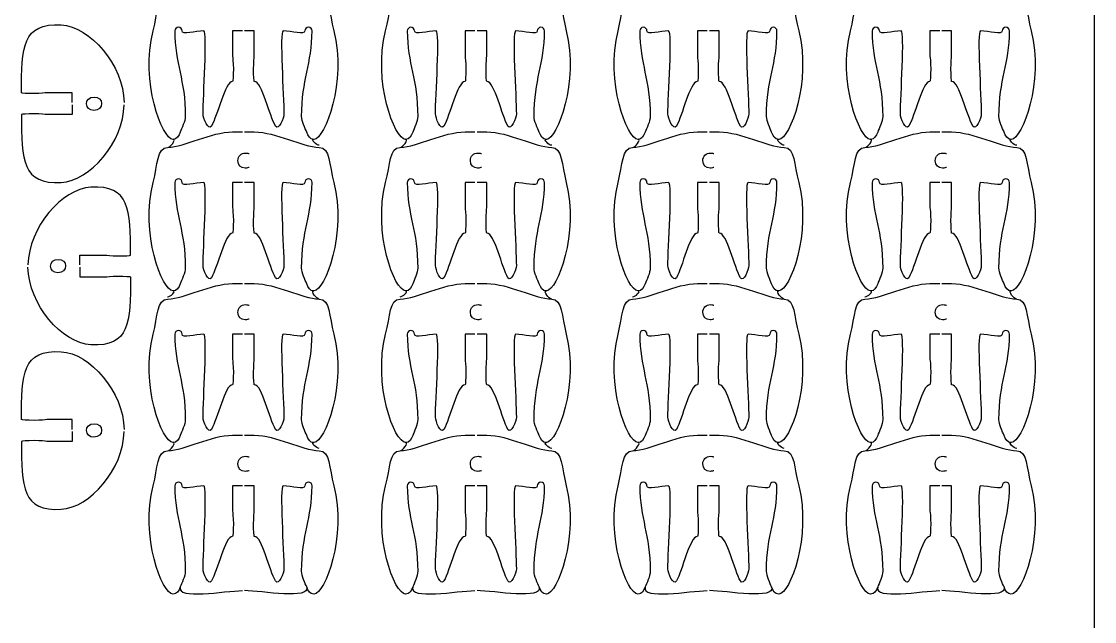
# Model space of a CAD drawing. Extents: x 0 to 300, y 0 to 300.
# Drawn here: x 151.4 to 300, y 118.6 to 201.6 of the extents above; entities that cross this region are included whole.
import ezdxf

# ---------------------------------------------------------------- set-up
doc = ezdxf.new("R2010")
doc.units = 0
doc.header["$MEASUREMENT"] = 0
doc.layers.add('DEFAULT', color=7, linetype='CONTINUOUS')

msp = doc.modelspace()

# ---------------------------------------------------------------- linework, layer by layer
at = {"layer": 'DEFAULT', "color": 1}
msp.add_lwpolyline([(300, 5.25), (300, 294.95)], dxfattribs=at)
for points, knots in [([(182.03, 200.32), (181.58, 200.32), (181.13, 200.32), (180.68, 200.32), (180.68, 199.16), (180.68, 197.99), (180.68, 196.82), (180.68, 196.65), (180.78, 196.04), (180.78, 195.07), (180.78, 194.11), (180.74, 193.32), (180.68, 193.32), (179.6, 193.32), (178.58, 188.5), (177.75, 187.15), (177.32, 186.44), (176.58, 188.26), (176.58, 188.83), (176.58, 191.04), (177.23, 200.32), (176.68, 200.32), (175.53, 200.32), (173.68, 199.69), (173.68, 200.32), (173.68, 200.6), (173.46, 200.82), (173.18, 200.82), (172.91, 200.82), (172.68, 200.6), (172.68, 200.32), (172.68, 195.72), (174.13, 193.67), (174.13, 188.48), (174.13, 187.83), (173.63, 186.82), (173.43, 186.32), (173.21, 185.76), (172.99, 185.31), (172.43, 185.31), (170.91, 185.31), (167.87, 193.36), (169.68, 200.32), (170.33, 202.82), (170.2, 205.14), (171.68, 205.18), (174.12, 205.26), (177.64, 207.32), (180.68, 207.32), (181.13, 207.32), (181.58, 207.32), (182.03, 207.32)], [0, 0, 0, 0, 3.82, 3.82, 3.82, 13.74, 13.74, 13.74, 14.74, 14.74, 14.74, 15.74, 15.74, 15.74, 16.74, 16.74, 16.74, 17.74, 17.74, 17.74, 18.74, 18.74, 18.74, 19.74, 19.74, 19.74, 20.74, 20.74, 20.74, 21.74, 21.74, 21.74, 22.74, 22.74, 22.74, 23.74, 23.74, 23.74, 24.74, 24.74, 24.74, 25.74, 25.74, 25.74, 26.74, 26.74, 26.74, 27.74, 27.74, 27.74, 31.56, 31.56, 31.56, 31.56]), ([(182.33, 207.32), (182.78, 207.32), (183.23, 207.32), (183.68, 207.32), (186.72, 207.32), (190.24, 205.26), (192.68, 205.18), (194.16, 205.14), (194.03, 202.82), (194.68, 200.32), (196.5, 193.36), (193.45, 185.31), (191.93, 185.31), (191.38, 185.31), (191.15, 185.76), (190.93, 186.32), (190.73, 186.82), (190.23, 187.83), (190.23, 188.48), (190.23, 193.67), (191.68, 195.72), (191.68, 200.32), (191.68, 200.6), (191.46, 200.82), (191.18, 200.82), (190.91, 200.82), (190.68, 200.6), (190.68, 200.32), (190.68, 199.69), (188.83, 200.32), (187.68, 200.32), (187.13, 200.32), (187.78, 191.04), (187.78, 188.83), (187.78, 188.26), (187.04, 186.44), (186.61, 187.15), (185.79, 188.5), (184.77, 193.32), (183.68, 193.32), (183.63, 193.32), (183.58, 194.11), (183.58, 195.07), (183.58, 196.04), (183.68, 196.65), (183.68, 196.82), (183.68, 197.99), (183.68, 199.16), (183.68, 200.32), (183.23, 200.32), (182.78, 200.32), (182.33, 200.32)], [0, 0, 0, 0, 3.83, 3.83, 3.83, 4.83, 4.83, 4.83, 5.83, 5.83, 5.83, 6.83, 6.83, 6.83, 7.83, 7.83, 7.83, 8.83, 8.83, 8.83, 9.83, 9.83, 9.83, 10.83, 10.83, 10.83, 11.83, 11.83, 11.83, 12.83, 12.83, 12.83, 13.83, 13.83, 13.83, 14.83, 14.83, 14.83, 15.83, 15.83, 15.83, 16.83, 16.83, 16.83, 17.83, 17.83, 17.83, 27.75, 27.75, 27.75, 31.58, 31.58, 31.58, 31.58]), ([(214.21, 200.32), (213.76, 200.32), (213.31, 200.32), (212.86, 200.32), (212.86, 199.16), (212.86, 197.99), (212.86, 196.82), (212.86, 196.65), (212.96, 196.04), (212.96, 195.07), (212.96, 194.11), (212.92, 193.32), (212.86, 193.32), (211.78, 193.32), (210.76, 188.5), (209.93, 187.15), (209.5, 186.44), (208.76, 188.26), (208.76, 188.83), (208.76, 191.04), (209.41, 200.32), (208.86, 200.32), (207.71, 200.32), (205.86, 199.69), (205.86, 200.32), (205.86, 200.6), (205.64, 200.82), (205.36, 200.82), (205.09, 200.82), (204.86, 200.6), (204.86, 200.32), (204.86, 195.72), (206.31, 193.67), (206.31, 188.48), (206.31, 187.83), (205.82, 186.82), (205.61, 186.32), (205.39, 185.76), (205.17, 185.31), (204.62, 185.31), (203.1, 185.31), (200.05, 193.36), (201.86, 200.32), (202.51, 202.82), (202.38, 205.14), (203.86, 205.18), (206.31, 205.26), (209.82, 207.32), (212.86, 207.32), (213.31, 207.32), (213.76, 207.32), (214.21, 207.32)], [0, 0, 0, 0, 3.82, 3.82, 3.82, 13.74, 13.74, 13.74, 14.74, 14.74, 14.74, 15.74, 15.74, 15.74, 16.74, 16.74, 16.74, 17.74, 17.74, 17.74, 18.74, 18.74, 18.74, 19.74, 19.74, 19.74, 20.74, 20.74, 20.74, 21.74, 21.74, 21.74, 22.74, 22.74, 22.74, 23.74, 23.74, 23.74, 24.74, 24.74, 24.74, 25.74, 25.74, 25.74, 26.74, 26.74, 26.74, 27.74, 27.74, 27.74, 31.56, 31.56, 31.56, 31.56]), ([(214.51, 207.32), (214.96, 207.32), (215.41, 207.32), (215.86, 207.32), (218.9, 207.32), (222.42, 205.26), (224.87, 205.18), (226.34, 205.14), (226.21, 202.82), (226.86, 200.32), (228.68, 193.36), (225.63, 185.31), (224.11, 185.31), (223.56, 185.31), (223.33, 185.76), (223.11, 186.32), (222.91, 186.82), (222.41, 187.83), (222.41, 188.48), (222.41, 193.67), (223.86, 195.72), (223.86, 200.32), (223.86, 200.6), (223.64, 200.82), (223.36, 200.82), (223.09, 200.82), (222.86, 200.6), (222.86, 200.32), (222.86, 199.69), (221.01, 200.32), (219.86, 200.32), (219.31, 200.32), (219.96, 191.04), (219.96, 188.83), (219.96, 188.26), (219.22, 186.44), (218.79, 187.15), (217.97, 188.5), (216.95, 193.32), (215.86, 193.32), (215.81, 193.32), (215.76, 194.11), (215.76, 195.07), (215.76, 196.04), (215.86, 196.65), (215.86, 196.82), (215.86, 197.99), (215.86, 199.16), (215.86, 200.32), (215.41, 200.32), (214.96, 200.32), (214.51, 200.32)], [0, 0, 0, 0, 3.83, 3.83, 3.83, 4.83, 4.83, 4.83, 5.83, 5.83, 5.83, 6.83, 6.83, 6.83, 7.83, 7.83, 7.83, 8.83, 8.83, 8.83, 9.83, 9.83, 9.83, 10.83, 10.83, 10.83, 11.83, 11.83, 11.83, 12.83, 12.83, 12.83, 13.83, 13.83, 13.83, 14.83, 14.83, 14.83, 15.83, 15.83, 15.83, 16.83, 16.83, 16.83, 17.83, 17.83, 17.83, 27.75, 27.75, 27.75, 31.58, 31.58, 31.58, 31.58]), ([(246.39, 200.32), (245.94, 200.32), (245.49, 200.32), (245.04, 200.32), (245.04, 199.16), (245.04, 197.99), (245.04, 196.82), (245.04, 196.65), (245.14, 196.04), (245.14, 195.07), (245.14, 194.11), (245.1, 193.32), (245.04, 193.32), (243.96, 193.32), (242.94, 188.5), (242.11, 187.15), (241.68, 186.44), (240.94, 188.26), (240.94, 188.83), (240.94, 191.04), (241.59, 200.32), (241.04, 200.32), (239.89, 200.32), (238.04, 199.69), (238.04, 200.32), (238.04, 200.6), (237.82, 200.82), (237.54, 200.82), (237.27, 200.82), (237.04, 200.6), (237.04, 200.32), (237.04, 195.72), (238.49, 193.67), (238.49, 188.48), (238.49, 187.83), (238, 186.82), (237.79, 186.32), (237.57, 185.76), (237.35, 185.31), (236.8, 185.31), (235.28, 185.31), (232.23, 193.36), (234.04, 200.32), (234.69, 202.82), (234.56, 205.14), (236.04, 205.18), (238.49, 205.26), (242, 207.32), (245.04, 207.32), (245.49, 207.32), (245.94, 207.32), (246.39, 207.32)], [0, 0, 0, 0, 3.82, 3.82, 3.82, 13.74, 13.74, 13.74, 14.74, 14.74, 14.74, 15.74, 15.74, 15.74, 16.74, 16.74, 16.74, 17.74, 17.74, 17.74, 18.74, 18.74, 18.74, 19.74, 19.74, 19.74, 20.74, 20.74, 20.74, 21.74, 21.74, 21.74, 22.74, 22.74, 22.74, 23.74, 23.74, 23.74, 24.74, 24.74, 24.74, 25.74, 25.74, 25.74, 26.74, 26.74, 26.74, 27.74, 27.74, 27.74, 31.56, 31.56, 31.56, 31.56]), ([(246.69, 207.32), (247.14, 207.32), (247.59, 207.32), (248.04, 207.32), (251.08, 207.32), (254.6, 205.26), (257.05, 205.18), (258.52, 205.14), (258.39, 202.82), (259.04, 200.32), (260.86, 193.36), (257.81, 185.31), (256.29, 185.31), (255.74, 185.31), (255.51, 185.76), (255.29, 186.32), (255.09, 186.82), (254.59, 187.83), (254.59, 188.48), (254.59, 193.67), (256.04, 195.72), (256.04, 200.32), (256.04, 200.6), (255.82, 200.82), (255.54, 200.82), (255.27, 200.82), (255.04, 200.6), (255.04, 200.32), (255.04, 199.69), (253.19, 200.32), (252.04, 200.32), (251.49, 200.32), (252.14, 191.04), (252.14, 188.83), (252.14, 188.26), (251.4, 186.44), (250.97, 187.15), (250.15, 188.5), (249.13, 193.32), (248.04, 193.32), (247.99, 193.32), (247.94, 194.11), (247.94, 195.07), (247.94, 196.04), (248.04, 196.65), (248.04, 196.82), (248.04, 197.99), (248.04, 199.16), (248.04, 200.32), (247.59, 200.32), (247.14, 200.32), (246.69, 200.32)], [0, 0, 0, 0, 3.83, 3.83, 3.83, 4.83, 4.83, 4.83, 5.83, 5.83, 5.83, 6.83, 6.83, 6.83, 7.83, 7.83, 7.83, 8.83, 8.83, 8.83, 9.83, 9.83, 9.83, 10.83, 10.83, 10.83, 11.83, 11.83, 11.83, 12.83, 12.83, 12.83, 13.83, 13.83, 13.83, 14.83, 14.83, 14.83, 15.83, 15.83, 15.83, 16.83, 16.83, 16.83, 17.83, 17.83, 17.83, 27.75, 27.75, 27.75, 31.58, 31.58, 31.58, 31.58]), ([(278.57, 200.32), (278.12, 200.32), (277.67, 200.32), (277.22, 200.32), (277.22, 199.16), (277.22, 197.99), (277.22, 196.82), (277.22, 196.65), (277.32, 196.04), (277.32, 195.07), (277.32, 194.11), (277.28, 193.32), (277.22, 193.32), (276.14, 193.32), (275.12, 188.5), (274.29, 187.15), (273.86, 186.44), (273.12, 188.26), (273.12, 188.83), (273.12, 191.04), (273.77, 200.32), (273.22, 200.32), (272.07, 200.32), (270.23, 199.69), (270.23, 200.32), (270.23, 200.6), (270, 200.82), (269.72, 200.82), (269.45, 200.82), (269.22, 200.6), (269.22, 200.32), (269.22, 195.72), (270.67, 193.67), (270.67, 188.48), (270.67, 187.83), (270.18, 186.82), (269.98, 186.32), (269.75, 185.76), (269.53, 185.31), (268.98, 185.31), (267.46, 185.31), (264.41, 193.36), (266.23, 200.32), (266.87, 202.82), (266.74, 205.14), (268.22, 205.18), (270.67, 205.26), (274.18, 207.32), (277.22, 207.32), (277.67, 207.32), (278.12, 207.32), (278.57, 207.32)], [0, 0, 0, 0, 3.82, 3.82, 3.82, 13.74, 13.74, 13.74, 14.74, 14.74, 14.74, 15.74, 15.74, 15.74, 16.74, 16.74, 16.74, 17.74, 17.74, 17.74, 18.74, 18.74, 18.74, 19.74, 19.74, 19.74, 20.74, 20.74, 20.74, 21.74, 21.74, 21.74, 22.74, 22.74, 22.74, 23.74, 23.74, 23.74, 24.74, 24.74, 24.74, 25.74, 25.74, 25.74, 26.74, 26.74, 26.74, 27.74, 27.74, 27.74, 31.56, 31.56, 31.56, 31.56]), ([(278.87, 207.32), (279.32, 207.32), (279.77, 207.32), (280.22, 207.32), (283.26, 207.32), (286.78, 205.26), (289.23, 205.18), (290.7, 205.14), (290.57, 202.82), (291.22, 200.32), (293.04, 193.36), (289.99, 185.31), (288.47, 185.31), (287.92, 185.31), (287.7, 185.76), (287.47, 186.32), (287.27, 186.82), (286.77, 187.83), (286.77, 188.48), (286.77, 193.67), (288.22, 195.72), (288.22, 200.32), (288.22, 200.6), (288, 200.82), (287.72, 200.82), (287.45, 200.82), (287.22, 200.6), (287.22, 200.32), (287.22, 199.69), (285.37, 200.32), (284.22, 200.32), (283.67, 200.32), (284.32, 191.04), (284.32, 188.83), (284.32, 188.26), (283.59, 186.44), (283.15, 187.15), (282.33, 188.5), (281.31, 193.32), (280.22, 193.32), (280.17, 193.32), (280.12, 194.11), (280.12, 195.07), (280.12, 196.04), (280.22, 196.65), (280.22, 196.82), (280.22, 197.99), (280.22, 199.16), (280.22, 200.32), (279.77, 200.32), (279.32, 200.32), (278.87, 200.32)], [0, 0, 0, 0, 3.83, 3.83, 3.83, 4.83, 4.83, 4.83, 5.83, 5.83, 5.83, 6.83, 6.83, 6.83, 7.83, 7.83, 7.83, 8.83, 8.83, 8.83, 9.83, 9.83, 9.83, 10.83, 10.83, 10.83, 11.83, 11.83, 11.83, 12.83, 12.83, 12.83, 13.83, 13.83, 13.83, 14.83, 14.83, 14.83, 15.83, 15.83, 15.83, 16.83, 16.83, 16.83, 17.83, 17.83, 17.83, 27.75, 27.75, 27.75, 31.58, 31.58, 31.58, 31.58]), ([(158.45, 190.39), (158.45, 190.85), (158.45, 191.3), (158.45, 191.75), (157.28, 191.75), (156.12, 191.75), (154.95, 191.75), (154.77, 191.75), (154.17, 191.65), (153.2, 191.65), (152.23, 191.65), (151.45, 191.69), (151.45, 191.75), (151.45, 198.11), (151.6, 201.46), (156.94, 201.15), (160.96, 200.93), (165.57, 195.62), (165.65, 190.39)], [0, 0, 0, 0, 3.83, 3.83, 3.83, 13.75, 13.75, 13.75, 14.75, 14.75, 14.75, 15.75, 15.75, 15.75, 16.75, 16.75, 16.75, 17.75, 17.75, 17.75, 17.75]), ([(158.45, 190.1), (158.45, 189.65), (158.45, 189.2), (158.45, 188.75), (157.28, 188.75), (156.12, 188.75), (154.95, 188.75), (154.77, 188.75), (154.17, 188.85), (153.2, 188.85), (152.23, 188.85), (151.45, 188.8), (151.45, 188.75), (151.45, 182.39), (151.6, 179.03), (156.94, 179.34), (160.96, 179.57), (165.57, 184.88), (165.65, 190.1)], [0, 0, 0, 0, 3.82, 3.82, 3.82, 13.74, 13.74, 13.74, 14.74, 14.74, 14.74, 15.74, 15.74, 15.74, 16.74, 16.74, 16.74, 17.74, 17.74, 17.74, 17.74]), ([(182.03, 179.33), (181.58, 179.33), (181.13, 179.33), (180.68, 179.33), (180.68, 178.17), (180.68, 177), (180.68, 175.84), (180.68, 175.66), (180.78, 175.05), (180.78, 174.09), (180.78, 173.12), (180.74, 172.34), (180.68, 172.34), (179.6, 172.34), (178.58, 167.51), (177.75, 166.16), (177.32, 165.45), (176.58, 167.27), (176.58, 167.84), (176.58, 170.05), (177.23, 179.33), (176.68, 179.33), (175.53, 179.33), (173.68, 178.7), (173.68, 179.33), (173.68, 179.61), (173.46, 179.84), (173.18, 179.84), (172.91, 179.84), (172.68, 179.61), (172.68, 179.33), (172.68, 174.73), (174.13, 172.69), (174.13, 167.5), (174.13, 166.84), (173.63, 165.83), (173.43, 165.33), (173.21, 164.77), (172.99, 164.33), (172.43, 164.33), (170.91, 164.33), (167.87, 172.38), (169.68, 179.33), (170.33, 181.83), (170.2, 184.15), (171.68, 184.19), (174.12, 184.27), (177.64, 186.33), (180.68, 186.33), (181.13, 186.33), (181.58, 186.33), (182.03, 186.33)], [0, 0, 0, 0, 3.82, 3.82, 3.82, 13.74, 13.74, 13.74, 14.74, 14.74, 14.74, 15.74, 15.74, 15.74, 16.74, 16.74, 16.74, 17.74, 17.74, 17.74, 18.74, 18.74, 18.74, 19.74, 19.74, 19.74, 20.74, 20.74, 20.74, 21.74, 21.74, 21.74, 22.74, 22.74, 22.74, 23.74, 23.74, 23.74, 24.74, 24.74, 24.74, 25.74, 25.74, 25.74, 26.74, 26.74, 26.74, 27.74, 27.74, 27.74, 31.56, 31.56, 31.56, 31.56]), ([(182.33, 186.33), (182.78, 186.33), (183.23, 186.33), (183.68, 186.33), (186.72, 186.33), (190.24, 184.27), (192.68, 184.19), (194.16, 184.15), (194.03, 181.83), (194.68, 179.33), (196.5, 172.38), (193.45, 164.33), (191.93, 164.33), (191.38, 164.33), (191.15, 164.77), (190.93, 165.33), (190.73, 165.83), (190.23, 166.84), (190.23, 167.5), (190.23, 172.69), (191.68, 174.73), (191.68, 179.33), (191.68, 179.61), (191.46, 179.84), (191.18, 179.84), (190.91, 179.84), (190.68, 179.61), (190.68, 179.33), (190.68, 178.7), (188.83, 179.33), (187.68, 179.33), (187.13, 179.33), (187.78, 170.05), (187.78, 167.84), (187.78, 167.27), (187.04, 165.45), (186.61, 166.16), (185.79, 167.51), (184.77, 172.34), (183.68, 172.34), (183.63, 172.34), (183.58, 173.12), (183.58, 174.09), (183.58, 175.05), (183.68, 175.66), (183.68, 175.84), (183.68, 177), (183.68, 178.17), (183.68, 179.33), (183.23, 179.33), (182.78, 179.33), (182.33, 179.33)], [0, 0, 0, 0, 3.83, 3.83, 3.83, 4.83, 4.83, 4.83, 5.83, 5.83, 5.83, 6.83, 6.83, 6.83, 7.83, 7.83, 7.83, 8.83, 8.83, 8.83, 9.83, 9.83, 9.83, 10.83, 10.83, 10.83, 11.83, 11.83, 11.83, 12.83, 12.83, 12.83, 13.83, 13.83, 13.83, 14.83, 14.83, 14.83, 15.83, 15.83, 15.83, 16.83, 16.83, 16.83, 17.83, 17.83, 17.83, 27.75, 27.75, 27.75, 31.58, 31.58, 31.58, 31.58]), ([(214.21, 179.33), (213.76, 179.33), (213.31, 179.33), (212.86, 179.33), (212.86, 178.17), (212.86, 177), (212.86, 175.84), (212.86, 175.66), (212.96, 175.05), (212.96, 174.09), (212.96, 173.12), (212.92, 172.34), (212.86, 172.34), (211.78, 172.34), (210.76, 167.51), (209.93, 166.16), (209.5, 165.45), (208.76, 167.27), (208.76, 167.84), (208.76, 170.05), (209.41, 179.33), (208.86, 179.33), (207.71, 179.33), (205.86, 178.7), (205.86, 179.33), (205.86, 179.61), (205.64, 179.84), (205.36, 179.84), (205.09, 179.84), (204.86, 179.61), (204.86, 179.33), (204.86, 174.73), (206.31, 172.69), (206.31, 167.5), (206.31, 166.84), (205.82, 165.83), (205.61, 165.33), (205.39, 164.77), (205.17, 164.33), (204.62, 164.33), (203.1, 164.33), (200.05, 172.38), (201.86, 179.33), (202.51, 181.83), (202.38, 184.15), (203.86, 184.19), (206.31, 184.27), (209.82, 186.33), (212.86, 186.33), (213.31, 186.33), (213.76, 186.33), (214.21, 186.33)], [0, 0, 0, 0, 3.82, 3.82, 3.82, 13.74, 13.74, 13.74, 14.74, 14.74, 14.74, 15.74, 15.74, 15.74, 16.74, 16.74, 16.74, 17.74, 17.74, 17.74, 18.74, 18.74, 18.74, 19.74, 19.74, 19.74, 20.74, 20.74, 20.74, 21.74, 21.74, 21.74, 22.74, 22.74, 22.74, 23.74, 23.74, 23.74, 24.74, 24.74, 24.74, 25.74, 25.74, 25.74, 26.74, 26.74, 26.74, 27.74, 27.74, 27.74, 31.56, 31.56, 31.56, 31.56]), ([(214.51, 186.33), (214.96, 186.33), (215.41, 186.33), (215.86, 186.33), (218.9, 186.33), (222.42, 184.27), (224.87, 184.19), (226.34, 184.15), (226.21, 181.83), (226.86, 179.33), (228.68, 172.38), (225.63, 164.33), (224.11, 164.33), (223.56, 164.33), (223.33, 164.77), (223.11, 165.33), (222.91, 165.83), (222.41, 166.84), (222.41, 167.5), (222.41, 172.69), (223.86, 174.73), (223.86, 179.33), (223.86, 179.61), (223.64, 179.84), (223.36, 179.84), (223.09, 179.84), (222.86, 179.61), (222.86, 179.33), (222.86, 178.7), (221.01, 179.33), (219.86, 179.33), (219.31, 179.33), (219.96, 170.05), (219.96, 167.84), (219.96, 167.27), (219.22, 165.45), (218.79, 166.16), (217.97, 167.51), (216.95, 172.34), (215.86, 172.34), (215.81, 172.34), (215.76, 173.12), (215.76, 174.09), (215.76, 175.05), (215.86, 175.66), (215.86, 175.84), (215.86, 177), (215.86, 178.17), (215.86, 179.33), (215.41, 179.33), (214.96, 179.33), (214.51, 179.33)], [0, 0, 0, 0, 3.83, 3.83, 3.83, 4.83, 4.83, 4.83, 5.83, 5.83, 5.83, 6.83, 6.83, 6.83, 7.83, 7.83, 7.83, 8.83, 8.83, 8.83, 9.83, 9.83, 9.83, 10.83, 10.83, 10.83, 11.83, 11.83, 11.83, 12.83, 12.83, 12.83, 13.83, 13.83, 13.83, 14.83, 14.83, 14.83, 15.83, 15.83, 15.83, 16.83, 16.83, 16.83, 17.83, 17.83, 17.83, 27.75, 27.75, 27.75, 31.58, 31.58, 31.58, 31.58]), ([(246.39, 179.33), (245.94, 179.33), (245.49, 179.33), (245.04, 179.33), (245.04, 178.17), (245.04, 177), (245.04, 175.84), (245.04, 175.66), (245.14, 175.05), (245.14, 174.09), (245.14, 173.12), (245.1, 172.34), (245.04, 172.34), (243.96, 172.34), (242.94, 167.51), (242.11, 166.16), (241.68, 165.45), (240.94, 167.27), (240.94, 167.84), (240.94, 170.05), (241.59, 179.33), (241.04, 179.33), (239.89, 179.33), (238.04, 178.7), (238.04, 179.33), (238.04, 179.61), (237.82, 179.84), (237.54, 179.84), (237.27, 179.84), (237.04, 179.61), (237.04, 179.33), (237.04, 174.73), (238.49, 172.69), (238.49, 167.5), (238.49, 166.84), (238, 165.83), (237.79, 165.33), (237.57, 164.77), (237.35, 164.33), (236.8, 164.33), (235.28, 164.33), (232.23, 172.38), (234.04, 179.33), (234.69, 181.83), (234.56, 184.15), (236.04, 184.19), (238.49, 184.27), (242, 186.33), (245.04, 186.33), (245.49, 186.33), (245.94, 186.33), (246.39, 186.33)], [0, 0, 0, 0, 3.82, 3.82, 3.82, 13.74, 13.74, 13.74, 14.74, 14.74, 14.74, 15.74, 15.74, 15.74, 16.74, 16.74, 16.74, 17.74, 17.74, 17.74, 18.74, 18.74, 18.74, 19.74, 19.74, 19.74, 20.74, 20.74, 20.74, 21.74, 21.74, 21.74, 22.74, 22.74, 22.74, 23.74, 23.74, 23.74, 24.74, 24.74, 24.74, 25.74, 25.74, 25.74, 26.74, 26.74, 26.74, 27.74, 27.74, 27.74, 31.56, 31.56, 31.56, 31.56]), ([(246.69, 186.33), (247.14, 186.33), (247.59, 186.33), (248.04, 186.33), (251.08, 186.33), (254.6, 184.27), (257.05, 184.19), (258.52, 184.15), (258.39, 181.83), (259.04, 179.33), (260.86, 172.38), (257.81, 164.33), (256.29, 164.33), (255.74, 164.33), (255.51, 164.77), (255.29, 165.33), (255.09, 165.83), (254.59, 166.84), (254.59, 167.5), (254.59, 172.69), (256.04, 174.73), (256.04, 179.33), (256.04, 179.61), (255.82, 179.84), (255.54, 179.84), (255.27, 179.84), (255.04, 179.61), (255.04, 179.33), (255.04, 178.7), (253.19, 179.33), (252.04, 179.33), (251.49, 179.33), (252.14, 170.05), (252.14, 167.84), (252.14, 167.27), (251.4, 165.45), (250.97, 166.16), (250.15, 167.51), (249.13, 172.34), (248.04, 172.34), (247.99, 172.34), (247.94, 173.12), (247.94, 174.09), (247.94, 175.05), (248.04, 175.66), (248.04, 175.84), (248.04, 177), (248.04, 178.17), (248.04, 179.33), (247.59, 179.33), (247.14, 179.33), (246.69, 179.33)], [0, 0, 0, 0, 3.83, 3.83, 3.83, 4.83, 4.83, 4.83, 5.83, 5.83, 5.83, 6.83, 6.83, 6.83, 7.83, 7.83, 7.83, 8.83, 8.83, 8.83, 9.83, 9.83, 9.83, 10.83, 10.83, 10.83, 11.83, 11.83, 11.83, 12.83, 12.83, 12.83, 13.83, 13.83, 13.83, 14.83, 14.83, 14.83, 15.83, 15.83, 15.83, 16.83, 16.83, 16.83, 17.83, 17.83, 17.83, 27.75, 27.75, 27.75, 31.58, 31.58, 31.58, 31.58]), ([(278.57, 179.33), (278.12, 179.33), (277.67, 179.33), (277.22, 179.33), (277.22, 178.17), (277.22, 177), (277.22, 175.84), (277.22, 175.66), (277.32, 175.05), (277.32, 174.09), (277.32, 173.12), (277.28, 172.34), (277.22, 172.34), (276.14, 172.34), (275.12, 167.51), (274.29, 166.16), (273.86, 165.45), (273.12, 167.27), (273.12, 167.84), (273.12, 170.05), (273.77, 179.33), (273.22, 179.33), (272.07, 179.33), (270.23, 178.7), (270.23, 179.33), (270.23, 179.61), (270, 179.84), (269.72, 179.84), (269.45, 179.84), (269.22, 179.61), (269.22, 179.33), (269.22, 174.73), (270.67, 172.69), (270.67, 167.5), (270.67, 166.84), (270.18, 165.83), (269.98, 165.33), (269.75, 164.77), (269.53, 164.33), (268.98, 164.33), (267.46, 164.33), (264.41, 172.38), (266.23, 179.33), (266.87, 181.83), (266.74, 184.15), (268.22, 184.19), (270.67, 184.27), (274.18, 186.33), (277.22, 186.33), (277.67, 186.33), (278.12, 186.33), (278.57, 186.33)], [0, 0, 0, 0, 3.82, 3.82, 3.82, 13.74, 13.74, 13.74, 14.74, 14.74, 14.74, 15.74, 15.74, 15.74, 16.74, 16.74, 16.74, 17.74, 17.74, 17.74, 18.74, 18.74, 18.74, 19.74, 19.74, 19.74, 20.74, 20.74, 20.74, 21.74, 21.74, 21.74, 22.74, 22.74, 22.74, 23.74, 23.74, 23.74, 24.74, 24.74, 24.74, 25.74, 25.74, 25.74, 26.74, 26.74, 26.74, 27.74, 27.74, 27.74, 31.56, 31.56, 31.56, 31.56]), ([(278.87, 186.33), (279.32, 186.33), (279.77, 186.33), (280.22, 186.33), (283.26, 186.33), (286.78, 184.27), (289.23, 184.19), (290.7, 184.15), (290.57, 181.83), (291.22, 179.33), (293.04, 172.38), (289.99, 164.33), (288.47, 164.33), (287.92, 164.33), (287.7, 164.77), (287.47, 165.33), (287.27, 165.83), (286.77, 166.84), (286.77, 167.5), (286.77, 172.69), (288.22, 174.73), (288.22, 179.33), (288.22, 179.61), (288, 179.84), (287.72, 179.84), (287.45, 179.84), (287.22, 179.61), (287.22, 179.33), (287.22, 178.7), (285.37, 179.33), (284.22, 179.33), (283.67, 179.33), (284.32, 170.05), (284.32, 167.84), (284.32, 167.27), (283.59, 165.45), (283.15, 166.16), (282.33, 167.51), (281.31, 172.34), (280.22, 172.34), (280.17, 172.34), (280.12, 173.12), (280.12, 174.09), (280.12, 175.05), (280.22, 175.66), (280.22, 175.84), (280.22, 177), (280.22, 178.17), (280.22, 179.33), (279.77, 179.33), (279.32, 179.33), (278.87, 179.33)], [0, 0, 0, 0, 3.83, 3.83, 3.83, 4.83, 4.83, 4.83, 5.83, 5.83, 5.83, 6.83, 6.83, 6.83, 7.83, 7.83, 7.83, 8.83, 8.83, 8.83, 9.83, 9.83, 9.83, 10.83, 10.83, 10.83, 11.83, 11.83, 11.83, 12.83, 12.83, 12.83, 13.83, 13.83, 13.83, 14.83, 14.83, 14.83, 15.83, 15.83, 15.83, 16.83, 16.83, 16.83, 17.83, 17.83, 17.83, 27.75, 27.75, 27.75, 31.58, 31.58, 31.58, 31.58]), ([(159.55, 167.93), (159.55, 168.38), (159.55, 168.83), (159.55, 169.28), (159.55, 169.28), (162.18, 169.28), (163.05, 169.28), (163.23, 169.28), (163.84, 169.18), (164.8, 169.18), (165.77, 169.18), (166.56, 169.22), (166.56, 169.28), (166.56, 175.64), (166.4, 178.99), (161.06, 178.68), (157.05, 178.45), (152.44, 173.15), (152.35, 167.93)], [0, 0, 0, 0, 3.82, 3.82, 3.82, 4.82, 4.82, 4.82, 5.82, 5.82, 5.82, 6.82, 6.82, 6.82, 7.82, 7.82, 7.82, 8.82, 8.82, 8.82, 8.82]), ([(159.55, 167.63), (159.55, 167.18), (159.55, 166.73), (159.55, 166.28), (159.55, 166.28), (162.18, 166.28), (163.05, 166.28), (163.23, 166.28), (163.84, 166.38), (164.8, 166.38), (165.77, 166.38), (166.56, 166.33), (166.56, 166.28), (166.56, 159.91), (166.4, 156.56), (161.06, 156.87), (157.05, 157.1), (152.44, 162.41), (152.35, 167.63)], [0, 0, 0, 0, 3.83, 3.83, 3.83, 4.83, 4.83, 4.83, 5.83, 5.83, 5.83, 6.83, 6.83, 6.83, 7.83, 7.83, 7.83, 8.83, 8.83, 8.83, 8.83]), ([(182.03, 158.34), (181.58, 158.34), (181.13, 158.34), (180.68, 158.34), (180.68, 157.18), (180.68, 156.01), (180.68, 154.85), (180.68, 154.67), (180.78, 154.06), (180.78, 153.1), (180.78, 152.13), (180.74, 151.35), (180.68, 151.35), (179.6, 151.35), (178.58, 146.53), (177.75, 145.17), (177.32, 144.46), (176.58, 146.28), (176.58, 146.85), (176.58, 149.06), (177.23, 158.34), (176.68, 158.34), (175.53, 158.34), (173.68, 157.71), (173.68, 158.34), (173.68, 158.62), (173.46, 158.85), (173.18, 158.85), (172.91, 158.85), (172.68, 158.62), (172.68, 158.34), (172.68, 153.74), (174.13, 151.69), (174.13, 146.51), (174.13, 145.85), (173.63, 144.84), (173.43, 144.34), (173.21, 143.78), (172.99, 143.34), (172.43, 143.34), (170.91, 143.34), (167.87, 151.39), (169.68, 158.34), (170.33, 160.84), (170.2, 163.16), (171.68, 163.2), (174.12, 163.28), (177.64, 165.34), (180.68, 165.34), (181.13, 165.34), (181.58, 165.34), (182.03, 165.34)], [0, 0, 0, 0, 3.82, 3.82, 3.82, 13.74, 13.74, 13.74, 14.74, 14.74, 14.74, 15.74, 15.74, 15.74, 16.74, 16.74, 16.74, 17.74, 17.74, 17.74, 18.74, 18.74, 18.74, 19.74, 19.74, 19.74, 20.74, 20.74, 20.74, 21.74, 21.74, 21.74, 22.74, 22.74, 22.74, 23.74, 23.74, 23.74, 24.74, 24.74, 24.74, 25.74, 25.74, 25.74, 26.74, 26.74, 26.74, 27.74, 27.74, 27.74, 31.56, 31.56, 31.56, 31.56]), ([(182.33, 165.34), (182.78, 165.34), (183.23, 165.34), (183.68, 165.34), (186.72, 165.34), (190.24, 163.28), (192.68, 163.2), (194.16, 163.16), (194.03, 160.84), (194.68, 158.34), (196.5, 151.39), (193.45, 143.34), (191.93, 143.34), (191.38, 143.34), (191.15, 143.78), (190.93, 144.34), (190.73, 144.84), (190.23, 145.85), (190.23, 146.51), (190.23, 151.69), (191.68, 153.74), (191.68, 158.34), (191.68, 158.62), (191.46, 158.85), (191.18, 158.85), (190.91, 158.85), (190.68, 158.62), (190.68, 158.34), (190.68, 157.71), (188.83, 158.34), (187.68, 158.34), (187.13, 158.34), (187.78, 149.06), (187.78, 146.85), (187.78, 146.28), (187.04, 144.46), (186.61, 145.17), (185.79, 146.53), (184.77, 151.35), (183.68, 151.35), (183.63, 151.35), (183.58, 152.13), (183.58, 153.1), (183.58, 154.06), (183.68, 154.67), (183.68, 154.85), (183.68, 156.01), (183.68, 157.18), (183.68, 158.34), (183.23, 158.34), (182.78, 158.34), (182.33, 158.34)], [0, 0, 0, 0, 3.83, 3.83, 3.83, 4.83, 4.83, 4.83, 5.83, 5.83, 5.83, 6.83, 6.83, 6.83, 7.83, 7.83, 7.83, 8.83, 8.83, 8.83, 9.83, 9.83, 9.83, 10.83, 10.83, 10.83, 11.83, 11.83, 11.83, 12.83, 12.83, 12.83, 13.83, 13.83, 13.83, 14.83, 14.83, 14.83, 15.83, 15.83, 15.83, 16.83, 16.83, 16.83, 17.83, 17.83, 17.83, 27.75, 27.75, 27.75, 31.58, 31.58, 31.58, 31.58]), ([(214.21, 158.34), (213.76, 158.34), (213.31, 158.34), (212.86, 158.34), (212.86, 157.18), (212.86, 156.01), (212.86, 154.85), (212.86, 154.67), (212.96, 154.06), (212.96, 153.1), (212.96, 152.13), (212.92, 151.35), (212.86, 151.35), (211.78, 151.35), (210.76, 146.53), (209.93, 145.17), (209.5, 144.46), (208.76, 146.28), (208.76, 146.85), (208.76, 149.06), (209.41, 158.34), (208.86, 158.34), (207.71, 158.34), (205.86, 157.71), (205.86, 158.34), (205.86, 158.62), (205.64, 158.85), (205.36, 158.85), (205.09, 158.85), (204.86, 158.62), (204.86, 158.34), (204.86, 153.74), (206.31, 151.69), (206.31, 146.51), (206.31, 145.85), (205.82, 144.84), (205.61, 144.34), (205.39, 143.78), (205.17, 143.34), (204.62, 143.34), (203.1, 143.34), (200.05, 151.39), (201.86, 158.34), (202.51, 160.84), (202.38, 163.16), (203.86, 163.2), (206.31, 163.28), (209.82, 165.34), (212.86, 165.34), (213.31, 165.34), (213.76, 165.34), (214.21, 165.34)], [0, 0, 0, 0, 3.82, 3.82, 3.82, 13.74, 13.74, 13.74, 14.74, 14.74, 14.74, 15.74, 15.74, 15.74, 16.74, 16.74, 16.74, 17.74, 17.74, 17.74, 18.74, 18.74, 18.74, 19.74, 19.74, 19.74, 20.74, 20.74, 20.74, 21.74, 21.74, 21.74, 22.74, 22.74, 22.74, 23.74, 23.74, 23.74, 24.74, 24.74, 24.74, 25.74, 25.74, 25.74, 26.74, 26.74, 26.74, 27.74, 27.74, 27.74, 31.56, 31.56, 31.56, 31.56]), ([(214.51, 165.34), (214.96, 165.34), (215.41, 165.34), (215.86, 165.34), (218.9, 165.34), (222.42, 163.28), (224.87, 163.2), (226.34, 163.16), (226.21, 160.84), (226.86, 158.34), (228.68, 151.39), (225.63, 143.34), (224.11, 143.34), (223.56, 143.34), (223.33, 143.78), (223.11, 144.34), (222.91, 144.84), (222.41, 145.85), (222.41, 146.51), (222.41, 151.69), (223.86, 153.74), (223.86, 158.34), (223.86, 158.62), (223.64, 158.85), (223.36, 158.85), (223.09, 158.85), (222.86, 158.62), (222.86, 158.34), (222.86, 157.71), (221.01, 158.34), (219.86, 158.34), (219.31, 158.34), (219.96, 149.06), (219.96, 146.85), (219.96, 146.28), (219.22, 144.46), (218.79, 145.17), (217.97, 146.53), (216.95, 151.35), (215.86, 151.35), (215.81, 151.35), (215.76, 152.13), (215.76, 153.1), (215.76, 154.06), (215.86, 154.67), (215.86, 154.85), (215.86, 156.01), (215.86, 157.18), (215.86, 158.34), (215.41, 158.34), (214.96, 158.34), (214.51, 158.34)], [0, 0, 0, 0, 3.83, 3.83, 3.83, 4.83, 4.83, 4.83, 5.83, 5.83, 5.83, 6.83, 6.83, 6.83, 7.83, 7.83, 7.83, 8.83, 8.83, 8.83, 9.83, 9.83, 9.83, 10.83, 10.83, 10.83, 11.83, 11.83, 11.83, 12.83, 12.83, 12.83, 13.83, 13.83, 13.83, 14.83, 14.83, 14.83, 15.83, 15.83, 15.83, 16.83, 16.83, 16.83, 17.83, 17.83, 17.83, 27.75, 27.75, 27.75, 31.58, 31.58, 31.58, 31.58]), ([(246.39, 158.34), (245.94, 158.34), (245.49, 158.34), (245.04, 158.34), (245.04, 157.18), (245.04, 156.01), (245.04, 154.85), (245.04, 154.67), (245.14, 154.06), (245.14, 153.1), (245.14, 152.13), (245.1, 151.35), (245.04, 151.35), (243.96, 151.35), (242.94, 146.53), (242.11, 145.17), (241.68, 144.46), (240.94, 146.28), (240.94, 146.85), (240.94, 149.06), (241.59, 158.34), (241.04, 158.34), (239.89, 158.34), (238.04, 157.71), (238.04, 158.34), (238.04, 158.62), (237.82, 158.85), (237.54, 158.85), (237.27, 158.85), (237.04, 158.62), (237.04, 158.34), (237.04, 153.74), (238.49, 151.69), (238.49, 146.51), (238.49, 145.85), (238, 144.84), (237.79, 144.34), (237.57, 143.78), (237.35, 143.34), (236.8, 143.34), (235.28, 143.34), (232.23, 151.39), (234.04, 158.34), (234.69, 160.84), (234.56, 163.16), (236.04, 163.2), (238.49, 163.28), (242, 165.34), (245.04, 165.34), (245.49, 165.34), (245.94, 165.34), (246.39, 165.34)], [0, 0, 0, 0, 3.82, 3.82, 3.82, 13.74, 13.74, 13.74, 14.74, 14.74, 14.74, 15.74, 15.74, 15.74, 16.74, 16.74, 16.74, 17.74, 17.74, 17.74, 18.74, 18.74, 18.74, 19.74, 19.74, 19.74, 20.74, 20.74, 20.74, 21.74, 21.74, 21.74, 22.74, 22.74, 22.74, 23.74, 23.74, 23.74, 24.74, 24.74, 24.74, 25.74, 25.74, 25.74, 26.74, 26.74, 26.74, 27.74, 27.74, 27.74, 31.56, 31.56, 31.56, 31.56]), ([(246.69, 165.34), (247.14, 165.34), (247.59, 165.34), (248.04, 165.34), (251.08, 165.34), (254.6, 163.28), (257.05, 163.2), (258.52, 163.16), (258.39, 160.84), (259.04, 158.34), (260.86, 151.39), (257.81, 143.34), (256.29, 143.34), (255.74, 143.34), (255.51, 143.78), (255.29, 144.34), (255.09, 144.84), (254.59, 145.85), (254.59, 146.51), (254.59, 151.69), (256.04, 153.74), (256.04, 158.34), (256.04, 158.62), (255.82, 158.85), (255.54, 158.85), (255.27, 158.85), (255.04, 158.62), (255.04, 158.34), (255.04, 157.71), (253.19, 158.34), (252.04, 158.34), (251.49, 158.34), (252.14, 149.06), (252.14, 146.85), (252.14, 146.28), (251.4, 144.46), (250.97, 145.17), (250.15, 146.53), (249.13, 151.35), (248.04, 151.35), (247.99, 151.35), (247.94, 152.13), (247.94, 153.1), (247.94, 154.06), (248.04, 154.67), (248.04, 154.85), (248.04, 156.01), (248.04, 157.18), (248.04, 158.34), (247.59, 158.34), (247.14, 158.34), (246.69, 158.34)], [0, 0, 0, 0, 3.83, 3.83, 3.83, 4.83, 4.83, 4.83, 5.83, 5.83, 5.83, 6.83, 6.83, 6.83, 7.83, 7.83, 7.83, 8.83, 8.83, 8.83, 9.83, 9.83, 9.83, 10.83, 10.83, 10.83, 11.83, 11.83, 11.83, 12.83, 12.83, 12.83, 13.83, 13.83, 13.83, 14.83, 14.83, 14.83, 15.83, 15.83, 15.83, 16.83, 16.83, 16.83, 17.83, 17.83, 17.83, 27.75, 27.75, 27.75, 31.58, 31.58, 31.58, 31.58]), ([(278.57, 158.34), (278.12, 158.34), (277.67, 158.34), (277.22, 158.34), (277.22, 157.18), (277.22, 156.01), (277.22, 154.85), (277.22, 154.67), (277.32, 154.06), (277.32, 153.1), (277.32, 152.13), (277.28, 151.35), (277.22, 151.35), (276.14, 151.35), (275.12, 146.53), (274.29, 145.17), (273.86, 144.46), (273.12, 146.28), (273.12, 146.85), (273.12, 149.06), (273.77, 158.34), (273.22, 158.34), (272.07, 158.34), (270.23, 157.71), (270.23, 158.34), (270.23, 158.62), (270, 158.85), (269.72, 158.85), (269.45, 158.85), (269.22, 158.62), (269.22, 158.34), (269.22, 153.74), (270.67, 151.69), (270.67, 146.51), (270.67, 145.85), (270.18, 144.84), (269.98, 144.34), (269.75, 143.78), (269.53, 143.34), (268.98, 143.34), (267.46, 143.34), (264.41, 151.39), (266.23, 158.34), (266.87, 160.84), (266.74, 163.16), (268.22, 163.2), (270.67, 163.28), (274.18, 165.34), (277.22, 165.34), (277.67, 165.34), (278.12, 165.34), (278.57, 165.34)], [0, 0, 0, 0, 3.82, 3.82, 3.82, 13.74, 13.74, 13.74, 14.74, 14.74, 14.74, 15.74, 15.74, 15.74, 16.74, 16.74, 16.74, 17.74, 17.74, 17.74, 18.74, 18.74, 18.74, 19.74, 19.74, 19.74, 20.74, 20.74, 20.74, 21.74, 21.74, 21.74, 22.74, 22.74, 22.74, 23.74, 23.74, 23.74, 24.74, 24.74, 24.74, 25.74, 25.74, 25.74, 26.74, 26.74, 26.74, 27.74, 27.74, 27.74, 31.56, 31.56, 31.56, 31.56]), ([(278.87, 165.34), (279.32, 165.34), (279.77, 165.34), (280.22, 165.34), (283.26, 165.34), (286.78, 163.28), (289.23, 163.2), (290.7, 163.16), (290.57, 160.84), (291.22, 158.34), (293.04, 151.39), (289.99, 143.34), (288.47, 143.34), (287.92, 143.34), (287.7, 143.78), (287.47, 144.34), (287.27, 144.84), (286.77, 145.85), (286.77, 146.51), (286.77, 151.69), (288.22, 153.74), (288.22, 158.34), (288.22, 158.62), (288, 158.85), (287.72, 158.85), (287.45, 158.85), (287.22, 158.62), (287.22, 158.34), (287.22, 157.71), (285.37, 158.34), (284.22, 158.34), (283.67, 158.34), (284.32, 149.06), (284.32, 146.85), (284.32, 146.28), (283.59, 144.46), (283.15, 145.17), (282.33, 146.53), (281.31, 151.35), (280.22, 151.35), (280.17, 151.35), (280.12, 152.13), (280.12, 153.1), (280.12, 154.06), (280.22, 154.67), (280.22, 154.85), (280.22, 156.01), (280.22, 157.18), (280.22, 158.34), (279.77, 158.34), (279.32, 158.34), (278.87, 158.34)], [0, 0, 0, 0, 3.83, 3.83, 3.83, 4.83, 4.83, 4.83, 5.83, 5.83, 5.83, 6.83, 6.83, 6.83, 7.83, 7.83, 7.83, 8.83, 8.83, 8.83, 9.83, 9.83, 9.83, 10.83, 10.83, 10.83, 11.83, 11.83, 11.83, 12.83, 12.83, 12.83, 13.83, 13.83, 13.83, 14.83, 14.83, 14.83, 15.83, 15.83, 15.83, 16.83, 16.83, 16.83, 17.83, 17.83, 17.83, 27.75, 27.75, 27.75, 31.58, 31.58, 31.58, 31.58]), ([(158.45, 145.16), (158.45, 145.61), (158.45, 146.06), (158.45, 146.51), (157.28, 146.51), (156.12, 146.51), (154.95, 146.51), (154.77, 146.51), (154.17, 146.41), (153.2, 146.41), (152.23, 146.41), (151.45, 146.46), (151.45, 146.51), (151.45, 152.88), (151.6, 156.23), (156.94, 155.92), (160.96, 155.69), (165.57, 150.38), (165.65, 145.16)], [0, 0, 0, 0, 3.83, 3.83, 3.83, 13.75, 13.75, 13.75, 14.75, 14.75, 14.75, 15.75, 15.75, 15.75, 16.75, 16.75, 16.75, 17.75, 17.75, 17.75, 17.75]), ([(158.45, 144.86), (158.45, 144.41), (158.45, 143.96), (158.45, 143.51), (157.28, 143.51), (156.12, 143.51), (154.95, 143.51), (154.77, 143.51), (154.17, 143.61), (153.2, 143.61), (152.23, 143.61), (151.45, 143.57), (151.45, 143.51), (151.45, 137.15), (151.6, 133.8), (156.94, 134.11), (160.96, 134.34), (165.57, 139.65), (165.65, 144.86)], [0, 0, 0, 0, 3.82, 3.82, 3.82, 13.74, 13.74, 13.74, 14.74, 14.74, 14.74, 15.74, 15.74, 15.74, 16.74, 16.74, 16.74, 17.74, 17.74, 17.74, 17.74]), ([(182.03, 137.35), (181.58, 137.35), (181.13, 137.35), (180.68, 137.35), (180.68, 136.19), (180.68, 135.02), (180.68, 133.85), (180.68, 133.68), (180.78, 133.07), (180.78, 132.1), (180.78, 131.14), (180.74, 130.36), (180.68, 130.36), (179.6, 130.36), (178.58, 125.54), (177.75, 124.18), (177.32, 123.47), (176.58, 125.29), (176.58, 125.86), (176.58, 128.08), (177.23, 137.35), (176.68, 137.35), (175.53, 137.35), (173.68, 136.72), (173.68, 137.35), (173.68, 137.63), (173.46, 137.86), (173.18, 137.86), (172.91, 137.86), (172.68, 137.63), (172.68, 137.35), (172.68, 132.75), (174.13, 130.7), (174.13, 125.52), (174.13, 124.86), (173.63, 123.85), (173.43, 123.35), (173.21, 122.79), (172.99, 122.35), (172.43, 122.35), (170.91, 122.35), (167.87, 130.4), (169.68, 137.35), (170.33, 139.85), (170.2, 142.17), (171.68, 142.21), (174.12, 142.29), (177.64, 144.35), (180.68, 144.35), (181.13, 144.35), (181.58, 144.35), (182.03, 144.35)], [0, 0, 0, 0, 3.82, 3.82, 3.82, 13.74, 13.74, 13.74, 14.74, 14.74, 14.74, 15.74, 15.74, 15.74, 16.74, 16.74, 16.74, 17.74, 17.74, 17.74, 18.74, 18.74, 18.74, 19.74, 19.74, 19.74, 20.74, 20.74, 20.74, 21.74, 21.74, 21.74, 22.74, 22.74, 22.74, 23.74, 23.74, 23.74, 24.74, 24.74, 24.74, 25.74, 25.74, 25.74, 26.74, 26.74, 26.74, 27.74, 27.74, 27.74, 31.56, 31.56, 31.56, 31.56]), ([(182.33, 144.35), (182.78, 144.35), (183.23, 144.35), (183.68, 144.35), (186.72, 144.35), (190.24, 142.29), (192.68, 142.21), (194.16, 142.17), (194.03, 139.85), (194.68, 137.35), (196.5, 130.4), (193.45, 122.35), (191.93, 122.35), (191.38, 122.35), (191.15, 122.79), (190.93, 123.35), (190.73, 123.85), (190.23, 124.86), (190.23, 125.52), (190.23, 130.7), (191.68, 132.75), (191.68, 137.35), (191.68, 137.63), (191.46, 137.86), (191.18, 137.86), (190.91, 137.86), (190.68, 137.63), (190.68, 137.35), (190.68, 136.72), (188.83, 137.35), (187.68, 137.35), (187.13, 137.35), (187.78, 128.08), (187.78, 125.86), (187.78, 125.29), (187.04, 123.47), (186.61, 124.18), (185.79, 125.54), (184.77, 130.36), (183.68, 130.36), (183.63, 130.36), (183.58, 131.14), (183.58, 132.1), (183.58, 133.07), (183.68, 133.68), (183.68, 133.85), (183.68, 135.02), (183.68, 136.19), (183.68, 137.35), (183.23, 137.35), (182.78, 137.35), (182.33, 137.35)], [0, 0, 0, 0, 3.83, 3.83, 3.83, 4.83, 4.83, 4.83, 5.83, 5.83, 5.83, 6.83, 6.83, 6.83, 7.83, 7.83, 7.83, 8.83, 8.83, 8.83, 9.83, 9.83, 9.83, 10.83, 10.83, 10.83, 11.83, 11.83, 11.83, 12.83, 12.83, 12.83, 13.83, 13.83, 13.83, 14.83, 14.83, 14.83, 15.83, 15.83, 15.83, 16.83, 16.83, 16.83, 17.83, 17.83, 17.83, 27.75, 27.75, 27.75, 31.58, 31.58, 31.58, 31.58]), ([(214.21, 137.35), (213.76, 137.35), (213.31, 137.35), (212.86, 137.35), (212.86, 136.19), (212.86, 135.02), (212.86, 133.85), (212.86, 133.68), (212.96, 133.07), (212.96, 132.1), (212.96, 131.14), (212.92, 130.36), (212.86, 130.36), (211.78, 130.36), (210.76, 125.54), (209.93, 124.18), (209.5, 123.47), (208.76, 125.29), (208.76, 125.86), (208.76, 128.08), (209.41, 137.35), (208.86, 137.35), (207.71, 137.35), (205.86, 136.72), (205.86, 137.35), (205.86, 137.63), (205.64, 137.86), (205.36, 137.86), (205.09, 137.86), (204.86, 137.63), (204.86, 137.35), (204.86, 132.75), (206.31, 130.7), (206.31, 125.52), (206.31, 124.86), (205.82, 123.85), (205.61, 123.35), (205.39, 122.79), (205.17, 122.35), (204.62, 122.35), (203.1, 122.35), (200.05, 130.4), (201.86, 137.35), (202.51, 139.85), (202.38, 142.17), (203.86, 142.21), (206.31, 142.29), (209.82, 144.35), (212.86, 144.35), (213.31, 144.35), (213.76, 144.35), (214.21, 144.35)], [0, 0, 0, 0, 3.82, 3.82, 3.82, 13.74, 13.74, 13.74, 14.74, 14.74, 14.74, 15.74, 15.74, 15.74, 16.74, 16.74, 16.74, 17.74, 17.74, 17.74, 18.74, 18.74, 18.74, 19.74, 19.74, 19.74, 20.74, 20.74, 20.74, 21.74, 21.74, 21.74, 22.74, 22.74, 22.74, 23.74, 23.74, 23.74, 24.74, 24.74, 24.74, 25.74, 25.74, 25.74, 26.74, 26.74, 26.74, 27.74, 27.74, 27.74, 31.56, 31.56, 31.56, 31.56]), ([(214.51, 144.35), (214.96, 144.35), (215.41, 144.35), (215.86, 144.35), (218.9, 144.35), (222.42, 142.29), (224.87, 142.21), (226.34, 142.17), (226.21, 139.85), (226.86, 137.35), (228.68, 130.4), (225.63, 122.35), (224.11, 122.35), (223.56, 122.35), (223.33, 122.79), (223.11, 123.35), (222.91, 123.85), (222.41, 124.86), (222.41, 125.52), (222.41, 130.7), (223.86, 132.75), (223.86, 137.35), (223.86, 137.63), (223.64, 137.86), (223.36, 137.86), (223.09, 137.86), (222.86, 137.63), (222.86, 137.35), (222.86, 136.72), (221.01, 137.35), (219.86, 137.35), (219.31, 137.35), (219.96, 128.08), (219.96, 125.86), (219.96, 125.29), (219.22, 123.47), (218.79, 124.18), (217.97, 125.54), (216.95, 130.36), (215.86, 130.36), (215.81, 130.36), (215.76, 131.14), (215.76, 132.1), (215.76, 133.07), (215.86, 133.68), (215.86, 133.85), (215.86, 135.02), (215.86, 136.19), (215.86, 137.35), (215.41, 137.35), (214.96, 137.35), (214.51, 137.35)], [0, 0, 0, 0, 3.83, 3.83, 3.83, 4.83, 4.83, 4.83, 5.83, 5.83, 5.83, 6.83, 6.83, 6.83, 7.83, 7.83, 7.83, 8.83, 8.83, 8.83, 9.83, 9.83, 9.83, 10.83, 10.83, 10.83, 11.83, 11.83, 11.83, 12.83, 12.83, 12.83, 13.83, 13.83, 13.83, 14.83, 14.83, 14.83, 15.83, 15.83, 15.83, 16.83, 16.83, 16.83, 17.83, 17.83, 17.83, 27.75, 27.75, 27.75, 31.58, 31.58, 31.58, 31.58]), ([(246.39, 137.35), (245.94, 137.35), (245.49, 137.35), (245.04, 137.35), (245.04, 136.19), (245.04, 135.02), (245.04, 133.85), (245.04, 133.68), (245.14, 133.07), (245.14, 132.1), (245.14, 131.14), (245.1, 130.36), (245.04, 130.36), (243.96, 130.36), (242.94, 125.54), (242.11, 124.18), (241.68, 123.47), (240.94, 125.29), (240.94, 125.86), (240.94, 128.08), (241.59, 137.35), (241.04, 137.35), (239.89, 137.35), (238.04, 136.72), (238.04, 137.35), (238.04, 137.63), (237.82, 137.86), (237.54, 137.86), (237.27, 137.86), (237.04, 137.63), (237.04, 137.35), (237.04, 132.75), (238.49, 130.7), (238.49, 125.52), (238.49, 124.86), (238, 123.85), (237.79, 123.35), (237.57, 122.79), (237.35, 122.35), (236.8, 122.35), (235.28, 122.35), (232.23, 130.4), (234.04, 137.35), (234.69, 139.85), (234.56, 142.17), (236.04, 142.21), (238.49, 142.29), (242, 144.35), (245.04, 144.35), (245.49, 144.35), (245.94, 144.35), (246.39, 144.35)], [0, 0, 0, 0, 3.82, 3.82, 3.82, 13.74, 13.74, 13.74, 14.74, 14.74, 14.74, 15.74, 15.74, 15.74, 16.74, 16.74, 16.74, 17.74, 17.74, 17.74, 18.74, 18.74, 18.74, 19.74, 19.74, 19.74, 20.74, 20.74, 20.74, 21.74, 21.74, 21.74, 22.74, 22.74, 22.74, 23.74, 23.74, 23.74, 24.74, 24.74, 24.74, 25.74, 25.74, 25.74, 26.74, 26.74, 26.74, 27.74, 27.74, 27.74, 31.56, 31.56, 31.56, 31.56]), ([(246.69, 144.35), (247.14, 144.35), (247.59, 144.35), (248.04, 144.35), (251.08, 144.35), (254.6, 142.29), (257.05, 142.21), (258.52, 142.17), (258.39, 139.85), (259.04, 137.35), (260.86, 130.4), (257.81, 122.35), (256.29, 122.35), (255.74, 122.35), (255.51, 122.79), (255.29, 123.35), (255.09, 123.85), (254.59, 124.86), (254.59, 125.52), (254.59, 130.7), (256.04, 132.75), (256.04, 137.35), (256.04, 137.63), (255.82, 137.86), (255.54, 137.86), (255.27, 137.86), (255.04, 137.63), (255.04, 137.35), (255.04, 136.72), (253.19, 137.35), (252.04, 137.35), (251.49, 137.35), (252.14, 128.08), (252.14, 125.86), (252.14, 125.29), (251.4, 123.47), (250.97, 124.18), (250.15, 125.54), (249.13, 130.36), (248.04, 130.36), (247.99, 130.36), (247.94, 131.14), (247.94, 132.1), (247.94, 133.07), (248.04, 133.68), (248.04, 133.85), (248.04, 135.02), (248.04, 136.19), (248.04, 137.35), (247.59, 137.35), (247.14, 137.35), (246.69, 137.35)], [0, 0, 0, 0, 3.83, 3.83, 3.83, 4.83, 4.83, 4.83, 5.83, 5.83, 5.83, 6.83, 6.83, 6.83, 7.83, 7.83, 7.83, 8.83, 8.83, 8.83, 9.83, 9.83, 9.83, 10.83, 10.83, 10.83, 11.83, 11.83, 11.83, 12.83, 12.83, 12.83, 13.83, 13.83, 13.83, 14.83, 14.83, 14.83, 15.83, 15.83, 15.83, 16.83, 16.83, 16.83, 17.83, 17.83, 17.83, 27.75, 27.75, 27.75, 31.58, 31.58, 31.58, 31.58]), ([(278.57, 137.35), (278.12, 137.35), (277.67, 137.35), (277.22, 137.35), (277.22, 136.19), (277.22, 135.02), (277.22, 133.85), (277.22, 133.68), (277.32, 133.07), (277.32, 132.1), (277.32, 131.14), (277.28, 130.36), (277.22, 130.36), (276.14, 130.36), (275.12, 125.54), (274.29, 124.18), (273.86, 123.47), (273.12, 125.29), (273.12, 125.86), (273.12, 128.08), (273.77, 137.35), (273.22, 137.35), (272.07, 137.35), (270.23, 136.72), (270.23, 137.35), (270.23, 137.63), (270, 137.86), (269.72, 137.86), (269.45, 137.86), (269.22, 137.63), (269.22, 137.35), (269.22, 132.75), (270.67, 130.7), (270.67, 125.52), (270.67, 124.86), (270.18, 123.85), (269.98, 123.35), (269.75, 122.79), (269.53, 122.35), (268.98, 122.35), (267.46, 122.35), (264.41, 130.4), (266.23, 137.35), (266.87, 139.85), (266.74, 142.17), (268.22, 142.21), (270.67, 142.29), (274.18, 144.35), (277.22, 144.35), (277.67, 144.35), (278.12, 144.35), (278.57, 144.35)], [0, 0, 0, 0, 3.82, 3.82, 3.82, 13.74, 13.74, 13.74, 14.74, 14.74, 14.74, 15.74, 15.74, 15.74, 16.74, 16.74, 16.74, 17.74, 17.74, 17.74, 18.74, 18.74, 18.74, 19.74, 19.74, 19.74, 20.74, 20.74, 20.74, 21.74, 21.74, 21.74, 22.74, 22.74, 22.74, 23.74, 23.74, 23.74, 24.74, 24.74, 24.74, 25.74, 25.74, 25.74, 26.74, 26.74, 26.74, 27.74, 27.74, 27.74, 31.56, 31.56, 31.56, 31.56]), ([(278.87, 144.35), (279.32, 144.35), (279.77, 144.35), (280.22, 144.35), (283.26, 144.35), (286.78, 142.29), (289.23, 142.21), (290.7, 142.17), (290.57, 139.85), (291.22, 137.35), (293.04, 130.4), (289.99, 122.35), (288.47, 122.35), (287.92, 122.35), (287.7, 122.79), (287.47, 123.35), (287.27, 123.85), (286.77, 124.86), (286.77, 125.52), (286.77, 130.7), (288.22, 132.75), (288.22, 137.35), (288.22, 137.63), (288, 137.86), (287.72, 137.86), (287.45, 137.86), (287.22, 137.63), (287.22, 137.35), (287.22, 136.72), (285.37, 137.35), (284.22, 137.35), (283.67, 137.35), (284.32, 128.08), (284.32, 125.86), (284.32, 125.29), (283.59, 123.47), (283.15, 124.18), (282.33, 125.54), (281.31, 130.36), (280.22, 130.36), (280.17, 130.36), (280.12, 131.14), (280.12, 132.1), (280.12, 133.07), (280.22, 133.68), (280.22, 133.85), (280.22, 135.02), (280.22, 136.19), (280.22, 137.35), (279.77, 137.35), (279.32, 137.35), (278.87, 137.35)], [0, 0, 0, 0, 3.83, 3.83, 3.83, 4.83, 4.83, 4.83, 5.83, 5.83, 5.83, 6.83, 6.83, 6.83, 7.83, 7.83, 7.83, 8.83, 8.83, 8.83, 9.83, 9.83, 9.83, 10.83, 10.83, 10.83, 11.83, 11.83, 11.83, 12.83, 12.83, 12.83, 13.83, 13.83, 13.83, 14.83, 14.83, 14.83, 15.83, 15.83, 15.83, 16.83, 16.83, 16.83, 17.83, 17.83, 17.83, 27.75, 27.75, 27.75, 31.58, 31.58, 31.58, 31.58])]:
    msp.add_open_spline(points, degree=3, knots=knots, dxfattribs=at)
at = {"layer": 'DEFAULT', "color": 250}
for points in [[(161.51, 191.17), (160.82, 191.17), (160.45, 190.75), (160.45, 190.23), (160.45, 189.7), (160.86, 189.32), (161.47, 189.32), (162.12, 189.32), (162.54, 189.72), (162.54, 190.26), (162.54, 190.81), (162.11, 191.17), (161.51, 191.17)], [(182.95, 181.43), (182.85, 181.38), (182.66, 181.33), (182.41, 181.33), (181.84, 181.33), (181.41, 181.69), (181.41, 182.36), (181.41, 182.99), (181.84, 183.42), (182.47, 183.42), (182.72, 183.42), (182.88, 183.36), (182.95, 183.33)], [(215.13, 181.43), (215.03, 181.38), (214.84, 181.33), (214.59, 181.33), (214.02, 181.33), (213.59, 181.69), (213.59, 182.36), (213.59, 182.99), (214.02, 183.42), (214.65, 183.42), (214.9, 183.42), (215.06, 183.36), (215.13, 183.33)], [(247.31, 181.43), (247.21, 181.38), (247.02, 181.33), (246.77, 181.33), (246.2, 181.33), (245.77, 181.69), (245.77, 182.36), (245.77, 182.99), (246.2, 183.42), (246.83, 183.42), (247.08, 183.42), (247.24, 183.36), (247.31, 183.33)], [(279.49, 181.43), (279.39, 181.38), (279.2, 181.33), (278.95, 181.33), (278.38, 181.33), (277.95, 181.69), (277.95, 182.36), (277.95, 182.99), (278.38, 183.42), (279.01, 183.42), (279.26, 183.42), (279.42, 183.36), (279.49, 183.33)], [(156.49, 166.85), (157.19, 166.85), (157.56, 167.28), (157.56, 167.79), (157.56, 168.33), (157.14, 168.7), (156.53, 168.7), (155.89, 168.7), (155.47, 168.3), (155.47, 167.76), (155.47, 167.21), (155.89, 166.85), (156.49, 166.85)], [(182.95, 160.44), (182.85, 160.39), (182.66, 160.34), (182.41, 160.34), (181.84, 160.34), (181.41, 160.7), (181.41, 161.37), (181.41, 162), (181.84, 162.43), (182.47, 162.43), (182.72, 162.43), (182.88, 162.37), (182.95, 162.34)], [(215.13, 160.44), (215.03, 160.39), (214.84, 160.34), (214.59, 160.34), (214.02, 160.34), (213.59, 160.7), (213.59, 161.37), (213.59, 162), (214.02, 162.43), (214.65, 162.43), (214.9, 162.43), (215.06, 162.37), (215.13, 162.34)], [(247.31, 160.44), (247.21, 160.39), (247.02, 160.34), (246.77, 160.34), (246.2, 160.34), (245.77, 160.7), (245.77, 161.37), (245.77, 162), (246.2, 162.43), (246.83, 162.43), (247.08, 162.43), (247.24, 162.37), (247.31, 162.34)], [(279.49, 160.44), (279.39, 160.39), (279.2, 160.34), (278.95, 160.34), (278.38, 160.34), (277.95, 160.7), (277.95, 161.37), (277.95, 162), (278.38, 162.43), (279.01, 162.43), (279.26, 162.43), (279.42, 162.37), (279.49, 162.34)], [(161.51, 145.94), (160.82, 145.94), (160.45, 145.51), (160.45, 145), (160.45, 144.46), (160.86, 144.09), (161.47, 144.09), (162.12, 144.09), (162.54, 144.49), (162.54, 145.03), (162.54, 145.58), (162.11, 145.94), (161.51, 145.94)], [(182.95, 139.45), (182.85, 139.4), (182.66, 139.35), (182.41, 139.35), (181.84, 139.35), (181.41, 139.71), (181.41, 140.38), (181.41, 141.01), (181.84, 141.44), (182.47, 141.44), (182.72, 141.44), (182.88, 141.38), (182.95, 141.35)], [(215.13, 139.45), (215.03, 139.4), (214.84, 139.35), (214.59, 139.35), (214.02, 139.35), (213.59, 139.71), (213.59, 140.38), (213.59, 141.01), (214.02, 141.44), (214.65, 141.44), (214.9, 141.44), (215.06, 141.38), (215.13, 141.35)], [(247.31, 139.45), (247.21, 139.4), (247.02, 139.35), (246.77, 139.35), (246.2, 139.35), (245.77, 139.71), (245.77, 140.38), (245.77, 141.01), (246.2, 141.44), (246.83, 141.44), (247.08, 141.44), (247.24, 141.38), (247.31, 141.35)], [(279.49, 139.45), (279.39, 139.4), (279.2, 139.35), (278.95, 139.35), (278.38, 139.35), (277.95, 139.71), (277.95, 140.38), (277.95, 141.01), (278.38, 141.44), (279.01, 141.44), (279.26, 141.44), (279.42, 141.38), (279.49, 141.35)]]:
    msp.add_open_spline(points, degree=3, knots=[0, 0, 0, 0, 1, 1, 1, 2, 2, 2, 3, 3, 3, 4, 4, 4, 4], dxfattribs=at)
at = {"layer": 'DEFAULT', "color": 1}
for points in [[(171.68, 184.19), (172.05, 184.19), (172.94, 185.32), (172.43, 185.32)], [(192.68, 184.49), (192.31, 184.49), (191.42, 185.32), (191.93, 185.32)], [(203.86, 184.19), (204.23, 184.19), (205.12, 185.32), (204.61, 185.32)], [(224.86, 184.49), (224.49, 184.49), (223.6, 185.32), (224.11, 185.32)], [(236.04, 184.19), (236.41, 184.19), (237.3, 185.32), (236.8, 185.32)], [(257.04, 184.49), (256.67, 184.49), (255.78, 185.32), (256.29, 185.32)], [(268.22, 184.19), (268.59, 184.19), (269.48, 185.32), (268.98, 185.32)], [(289.23, 184.49), (288.86, 184.49), (287.96, 185.32), (288.47, 185.32)], [(171.68, 163.5), (172.05, 163.5), (172.94, 164.33), (172.43, 164.33)], [(192.68, 163.2), (192.31, 163.2), (191.42, 164.33), (191.93, 164.33)], [(203.86, 163.5), (204.23, 163.5), (205.12, 164.33), (204.61, 164.33)], [(224.86, 163.2), (224.49, 163.2), (223.6, 164.33), (224.11, 164.33)], [(236.04, 163.5), (236.41, 163.5), (237.3, 164.33), (236.8, 164.33)], [(257.04, 163.2), (256.67, 163.2), (255.78, 164.33), (256.29, 164.33)], [(268.22, 163.5), (268.59, 163.5), (269.48, 164.33), (268.98, 164.33)], [(289.23, 163.2), (288.86, 163.2), (287.96, 164.33), (288.47, 164.33)], [(171.68, 142.21), (172.05, 142.21), (172.94, 143.34), (172.43, 143.34)], [(192.68, 142.51), (192.31, 142.51), (191.42, 143.34), (191.93, 143.34)], [(203.86, 142.21), (204.23, 142.21), (205.12, 143.34), (204.61, 143.34)], [(224.86, 142.51), (224.49, 142.51), (223.6, 143.34), (224.11, 143.34)], [(236.04, 142.21), (236.41, 142.21), (237.3, 143.34), (236.8, 143.34)], [(257.04, 142.51), (256.67, 142.51), (255.78, 143.34), (256.29, 143.34)], [(268.22, 142.21), (268.59, 142.21), (269.48, 143.34), (268.98, 143.34)], [(289.23, 142.51), (288.86, 142.51), (287.96, 143.34), (288.47, 143.34)], [(173.43, 123.35), (172.87, 121.57), (179.58, 122.8), (182.03, 122.85)], [(190.93, 123.35), (191.49, 121.57), (184.78, 122.8), (182.33, 122.85)], [(205.61, 123.35), (205.05, 121.57), (211.76, 122.8), (214.21, 122.85)], [(223.11, 123.35), (223.67, 121.57), (216.96, 122.8), (214.51, 122.85)], [(237.79, 123.35), (237.23, 121.57), (243.94, 122.8), (246.39, 122.85)], [(255.29, 123.35), (255.85, 121.57), (249.14, 122.8), (246.69, 122.85)], [(269.98, 123.35), (269.41, 121.57), (276.12, 122.8), (278.57, 122.85)], [(287.47, 123.35), (288.03, 121.57), (281.32, 122.8), (278.87, 122.85)]]:
    msp.add_open_spline(points, degree=3, dxfattribs=at)

doc.saveas('drawing.dxf')
